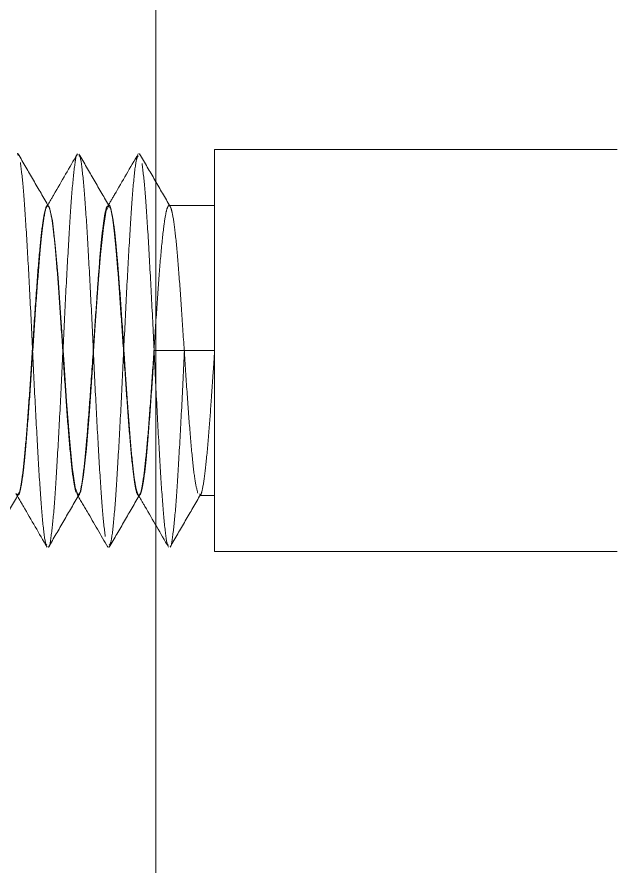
# Model space of a CAD drawing. Header units: millimetres. Extents: x 89051 to 218395, y -330386 to -125649.
# Drawn here: x 92775.2 to 92831.1, y -135027.2 to -134948 of the extents above; entities that cross this region are included whole.
import ezdxf

# ---------------------------------------------------------------- set-up
doc = ezdxf.new("R2010")
doc.units = ezdxf.units.MM
doc.header["$LTSCALE"] = 13
doc.linetypes.add('CENTER', pattern=[50.8, 31.75, -6.35, 6.35, -6.35])
doc.linetypes.add('HIDDEN', pattern=[9.525, 6.35, -3.175])
doc.layers.get('0').update_dxf_attribs({"color": 1, "linetype": 'CENTER'})

msp = doc.modelspace()

# ---------------------------------------------------------------- linework, layer by layer
at = {"color": 8, "linetype": 'Continuous', "lineweight": 15}
msp.add_line((92788.152, -135052.014), (92788.152, -134906.289), dxfattribs=at)
at = {"color": 7, "linetype": 'HIDDEN', "lineweight": 0}
for p, q in [((92775.313, -134960.952), (92775.254, -134960.758)), ((92786.639, -134960.935), (92786.591, -134960.764)), ((92793.624, -134997.901), (92793.624, -134960.401)), ((92831.124, -134960.401), (92793.624, -134960.401)), ((92778.09, -134965.629), (92778.052, -134965.629)), ((92783.752, -134965.629), (92783.715, -134965.629)), ((92793.624, -134965.629), (92789.377, -134965.629)), ((92790.812, -134979.151), (92787.999, -134979.151)), ((92793.624, -134979.151), (92790.812, -134979.151)), ((92780.882, -134992.674), (92780.922, -134992.674)), ((92786.541, -134992.674), (92786.583, -134992.674)), ((92792.213, -134992.674), (92793.624, -134992.674)), ((92783.695, -134997.529), (92783.659, -134997.389)), ((92793.624, -134997.901), (92831.124, -134997.901))]:
    msp.add_line(p, q, dxfattribs=at)
at = {"color": 7, "linetype": 'HIDDEN', "lineweight": 0, "flags": 128}
msp.add_lwpolyline([(92783.647, -134965.86), (92783.525, -134966.067), (92783.249, -134967.663), (92782.992, -134970.18), (92782.74, -134973.319), (92782.461, -134977.264), (92782.203, -134981.194), (92781.946, -134984.817), (92781.666, -134988.296), (92781.41, -134990.755), (92781.139, -134992.269), (92780.888, -134992.663), (92780.62, -134991.919), (92780.345, -134990.034), (92780.094, -134987.327), (92779.825, -134983.862), (92779.558, -134979.976), (92779.303, -134976.087), (92779.03, -134972.38), (92778.772, -134969.312), (92778.509, -134967.056), (92778.195, -134965.724), (92778.195, -134965.724)], dxfattribs=at)
at = {"color": 7, "linetype": 'HIDDEN', "lineweight": 0}
for points, knots in [([(92778.149, -134965.71), (92777.676, -134964.895), (92776.729, -134963.264), (92775.783, -134961.632), (92775.31, -134960.815)], [0, 0, 0, 0, 0.499734, 1, 1, 1, 1]), ([(92780.832, -134960.816), (92780.099, -134962.082), (92779.146, -134963.728), (92778.189, -134965.372), (92777.967, -134965.752)], [0, 0, 0, 0, 0.7689574, 1, 1, 1, 1]), ([(92780.831, -134960.906), (92780.82, -134960.896), (92780.722, -134960.817), (92780.527, -134962.167), (92780.259, -134964.947), (92780.009, -134969.083), (92779.732, -134974.023), (92779.475, -134979.422), (92779.214, -134984.798), (92778.938, -134989.67), (92778.689, -134993.708), (92778.419, -134996.327), (92778.234, -134997.569), (92778.146, -134997.464), (92778.143, -134997.461)], [0, 0, 0, 0, 0.013042, 0.112032, 0.210696, 0.307872, 0.407222, 0.504924, 0.602961, 0.702244, 0.79929, 0.898177, 0.996966, 1, 1, 1, 1]), ([(92783.816, -134965.716), (92783.342, -134964.902), (92782.395, -134963.271), (92781.45, -134961.639), (92780.977, -134960.823)], [0, 0, 0, 0, 0.499747, 1, 1, 1, 1]), ([(92783.431, -134996.509), (92783.339, -134995.763), (92783.158, -134994.288), (92782.909, -134990.385), (92782.636, -134985.641), (92782.369, -134980.311), (92782.118, -134974.885), (92781.84, -134969.841), (92781.586, -134965.548), (92781.323, -134962.524), (92781.112, -134960.968), (92781.003, -134960.977), (92780.979, -134960.979)], [0, 0, 0, 0, 0.1086387, 0.2148906, 0.3234379, 0.4313804, 0.5379505, 0.6468144, 0.7536769, 0.8612707, 0.9699814, 1, 1, 1, 1]), ([(92786.493, -134960.818), (92785.761, -134962.083), (92784.794, -134963.753), (92783.823, -134965.421), (92783.587, -134965.826)], [0, 0, 0, 0, 0.757355, 1, 1, 1, 1]), ([(92786.49, -134961.003), (92786.438, -134961.077), (92786.3, -134961.273), (92786.058, -134963.321), (92785.807, -134966.778), (92785.54, -134971.348), (92785.267, -134976.562), (92785.019, -134982.009), (92784.744, -134987.199), (92784.48, -134991.727), (92784.227, -134995.119), (92783.989, -134997.084), (92783.855, -134997.241), (92783.807, -134997.297)], [0, 0, 0, 0, 0.059246, 0.158648, 0.255961, 0.354511, 0.453629, 0.550644, 0.649834, 0.748245, 0.84567, 0.945078, 1, 1, 1, 1]), ([(92789.476, -134965.712), (92789.002, -134964.897), (92788.055, -134963.266), (92787.11, -134961.634), (92786.637, -134960.818)], [0, 0, 0, 0, 0.499736, 1, 1, 1, 1]), ([(92777.997, -134997.3), (92777.964, -134997.288), (92777.845, -134997.244), (92777.623, -134995.543), (92777.364, -134992.374), (92777.106, -134987.99), (92776.829, -134982.888), (92776.579, -134977.451), (92776.31, -134972.156), (92776.039, -134967.489), (92775.789, -134963.7), (92775.608, -134962.32), (92775.516, -134961.622)], [0, 0, 0, 0, 0.0413387, 0.1488666, 0.254837, 0.3607801, 0.4683133, 0.5734469, 0.680383, 0.7874585, 0.8925187, 1, 1, 1, 1]), ([(92789.323, -134997.312), (92789.294, -134997.308), (92789.179, -134997.293), (92788.961, -134995.664), (92788.701, -134992.565), (92788.444, -134988.226), (92788.167, -134983.153), (92787.917, -134977.721), (92787.649, -134972.408), (92787.377, -134967.702), (92787.128, -134963.855), (92786.946, -134962.428), (92786.854, -134961.705)], [0, 0, 0, 0, 0.0367347, 0.1447411, 0.2514098, 0.3576871, 0.4657722, 0.5714975, 0.6788248, 0.7865226, 0.8920529, 1, 1, 1, 1]), ([(92780.703, -134992.402), (92780.615, -134992.03), (92780.44, -134991.284), (92780.173, -134988.836), (92779.907, -134985.648), (92779.644, -134981.888), (92779.382, -134977.901), (92779.124, -134974.017), (92778.864, -134970.567), (92778.601, -134967.846), (92778.336, -134966.085), (92778.078, -134965.461), (92777.825, -134965.884), (92777.575, -134967.277), (92777.31, -134969.738), (92777.032, -134973.228), (92776.754, -134977.312), (92776.483, -134981.469), (92776.222, -134985.267), (92775.961, -134988.554), (92775.699, -134991.008), (92775.455, -134992.476), (92775.298, -134992.547), (92775.229, -134992.578)], [0, 0, 0, 0, 0.048074, 0.096143, 0.144181, 0.192218, 0.240254, 0.288293, 0.336404, 0.384517, 0.432633, 0.48075, 0.523398, 0.568558, 0.616641, 0.667643, 0.72156, 0.769642, 0.817723, 0.865805, 0.913887, 0.961969, 1, 1, 1, 1]), ([(92778.09, -134965.71), (92778.061, -134965.693), (92777.934, -134965.623), (92777.714, -134966.621), (92777.441, -134968.792), (92777.196, -134971.748), (92776.919, -134975.382), (92776.662, -134979.35), (92776.402, -134983.3), (92776.126, -134986.889), (92775.932, -134989.175), (92775.758, -134990.729), (92775.576, -134991.931), (92775.397, -134992.731), (92775.285, -134992.586), (92775.258, -134992.552)], [0, 0, 0, 0, 0.032106, 0.138858, 0.225626, 0.317697, 0.411836, 0.504406, 0.597296, 0.69137, 0.783317, 0.814769, 0.877241, 0.970845, 1, 1, 1, 1]), ([(92783.715, -134965.769), (92783.677, -134965.735), (92783.548, -134965.621), (92783.334, -134966.638), (92783.076, -134968.675), (92782.847, -134971.411), (92782.613, -134974.623), (92782.35, -134978.505), (92782.058, -134982.847), (92781.765, -134986.762), (92781.495, -134989.781), (92781.229, -134991.79), (92781.025, -134992.734), (92780.909, -134992.585), (92780.882, -134992.55)], [0, 0, 0, 0, 0.038859, 0.131832, 0.224795, 0.313994, 0.385988, 0.478562, 0.591619, 0.68886, 0.781217, 0.875266, 0.970869, 1, 1, 1, 1]), ([(92787.999, -134979.151), (92787.913, -134980.465), (92787.74, -134983.111), (92787.465, -134986.723), (92787.285, -134988.833), (92787.174, -134989.921), (92787.084, -134990.699), (92786.915, -134991.889), (92786.722, -134992.619), (92786.571, -134992.701), (92786.496, -134992.616), (92786.459, -134992.543), (92786.441, -134992.498), (92786.432, -134992.474), (92786.427, -134992.461), (92786.425, -134992.455), (92786.424, -134992.452), (92786.423, -134992.45), (92786.423, -134992.449), (92786.423, -134992.449), (92786.423, -134992.449), (92786.422, -134992.449), (92786.422, -134992.449), (92786.422, -134992.449), (92786.422, -134992.449), (92786.422, -134992.447), (92786.42, -134992.441), (92786.413, -134992.423), (92786.39, -134992.355), (92786.302, -134992.055), (92786.127, -134991.129), (92785.888, -134989), (92785.675, -134986.355), (92785.516, -134984.258), (92785.437, -134983.153), (92785.397, -134982.59), (92785.377, -134982.307), (92785.367, -134982.165), (92785.362, -134982.094), (92785.36, -134982.058), (92785.359, -134982.04), (92785.358, -134982.032), (92785.358, -134982.027), (92785.358, -134982.025), (92785.358, -134982.024), (92785.358, -134982.023), (92785.357, -134982.023), (92785.357, -134982.023), (92785.357, -134982.023), (92785.357, -134982.011), (92785.354, -134981.977), (92785.347, -134981.875), (92785.325, -134981.537), (92785.242, -134980.285), (92785.08, -134977.75), (92784.837, -134974.212), (92784.613, -134971.308), (92784.462, -134969.598), (92784.387, -134968.832), (92784.35, -134968.474), (92784.332, -134968.301), (92784.322, -134968.216), (92784.318, -134968.174), (92784.315, -134968.153), (92784.314, -134968.142), (92784.314, -134968.137), (92784.313, -134968.134), (92784.313, -134968.133), (92784.313, -134968.132), (92784.313, -134968.132), (92784.313, -134968.132), (92784.313, -134968.132), (92784.313, -134968.132), (92784.31, -134968.108), (92784.302, -134968.039), (92784.277, -134967.825), (92784.189, -134967.134), (92784.016, -134966.133), (92783.856, -134965.483), (92783.761, -134965.664), (92783.752, -134965.681)], [0, 0, 0, 0, 0.06176, 0.12444, 0.185715, 0.193484, 0.206499, 0.248208, 0.310036, 0.341028, 0.356534, 0.364288, 0.368165, 0.370103, 0.371073, 0.371557, 0.3718, 0.371921, 0.371981, 0.372012, 0.372027, 0.372034, 0.372038, 0.37204, 0.372041, 0.372042, 0.372522, 0.373462, 0.376722, 0.388761, 0.434832, 0.496707, 0.558354, 0.589789, 0.605517, 0.613383, 0.617316, 0.619282, 0.620266, 0.620757, 0.621003, 0.621126, 0.621187, 0.621218, 0.621234, 0.621241, 0.621245, 0.621247, 0.621248, 0.621249, 0.621832, 0.62285, 0.626192, 0.638095, 0.682704, 0.744963, 0.80681, 0.837813, 0.853323, 0.86108, 0.864958, 0.866897, 0.867867, 0.868352, 0.868594, 0.868715, 0.868776, 0.868806, 0.868821, 0.868829, 0.868833, 0.868835, 0.868835, 0.868836, 0.870792, 0.874434, 0.886773, 0.931598, 0.993581, 1, 1, 1, 1]), ([(92792.047, -134992.443), (92791.959, -134992.091), (92791.783, -134991.385), (92791.514, -134988.984), (92791.245, -134985.829), (92790.981, -134982.087), (92790.719, -134978.101), (92790.461, -134974.201), (92790.203, -134970.721), (92789.94, -134967.956), (92789.718, -134966.445), (92789.561, -134965.874), (92789.483, -134965.712), (92789.443, -134965.663), (92789.423, -134965.646), (92789.413, -134965.64), (92789.408, -134965.637), (92789.406, -134965.636), (92789.405, -134965.636), (92789.404, -134965.635), (92789.404, -134965.635), (92789.404, -134965.635), (92789.404, -134965.635), (92789.404, -134965.635), (92789.404, -134965.635), (92789.404, -134965.635), (92789.404, -134965.635), (92789.386, -134965.627), (92789.343, -134965.626), (92789.243, -134965.734), (92789.092, -134966.204), (92788.873, -134967.515), (92788.616, -134969.979), (92788.35, -134973.416), (92788.092, -134977.251), (92787.829, -134981.252), (92787.564, -134985.076), (92787.295, -134988.392), (92787.025, -134990.922), (92786.761, -134992.452), (92786.499, -134992.853), (92786.243, -134992.093), (92785.985, -134990.23), (92785.722, -134987.421), (92785.456, -134983.907), (92785.182, -134979.973), (92784.91, -134975.97), (92784.647, -134972.267), (92784.396, -134969.133), (92784.139, -134966.939), (92783.946, -134965.812), (92783.838, -134965.807), (92783.821, -134965.806)], [0, 0, 0, 0, 0.03207, 0.064141, 0.09618, 0.128218, 0.160254, 0.192289, 0.22437, 0.256452, 0.288536, 0.304622, 0.312671, 0.316696, 0.318708, 0.319714, 0.320218, 0.320469, 0.320595, 0.320658, 0.320689, 0.320705, 0.320713, 0.320717, 0.320719, 0.32072, 0.32072, 0.320721, 0.326957, 0.337618, 0.356085, 0.382333, 0.417022, 0.448962, 0.481029, 0.513109, 0.54519, 0.577274, 0.609299, 0.64132, 0.673339, 0.705356, 0.737456, 0.769562, 0.801669, 0.83378, 0.866251, 0.898235, 0.929881, 0.961904, 0.99393, 1, 1, 1, 1]), ([(92790.812, -134979.151), (92790.726, -134980.938), (92790.553, -134984.539), (92790.277, -134989.446), (92790.027, -134993.533), (92789.758, -134996.232), (92789.568, -134997.526), (92789.476, -134997.435), (92789.47, -134997.429)], [0, 0, 0, 0, 0.196102, 0.395117, 0.589686, 0.787617, 0.985775, 1, 1, 1, 1]), ([(92793.624, -134979.151), (92793.624, -134979.152), (92793.624, -134979.155), (92793.623, -134979.167), (92793.62, -134979.211), (92793.609, -134979.379), (92793.565, -134980.035), (92793.468, -134981.48), (92793.302, -134983.894), (92793.081, -134986.866), (92792.828, -134989.723), (92792.569, -134991.736), (92792.366, -134992.706), (92792.246, -134992.575), (92792.213, -134992.539)], [0, 0, 0, 0, 0.000056, 0.000494, 0.001712, 0.00632, 0.024221, 0.094734, 0.211446, 0.374206, 0.559724, 0.745231, 0.931443, 1, 1, 1, 1]), ([(92772.482, -134997.481), (92772.955, -134996.665), (92773.901, -134995.033), (92774.848, -134993.402), (92775.321, -134992.587)], [0, 0, 0, 0, 0.50026, 1, 1, 1, 1]), ([(92775.105, -134992.496), (92775.336, -134992.894), (92776.303, -134994.556), (92777.267, -134996.219), (92777.999, -134997.484)], [0, 0, 0, 0, 0.239656, 1, 1, 1, 1]), ([(92778.143, -134997.484), (92778.616, -134996.668), (92779.562, -134995.036), (92780.509, -134993.404), (92780.983, -134992.589)], [0, 0, 0, 0, 0.500277, 1, 1, 1, 1]), ([(92780.768, -134992.498), (92781.092, -134993.055), (92782.058, -134994.715), (92783.021, -134996.377), (92783.661, -134997.482)], [0, 0, 0, 0, 0.335275, 1, 1, 1, 1]), ([(92783.804, -134997.487), (92784.277, -134996.671), (92785.223, -134995.039), (92786.17, -134993.407), (92786.644, -134992.592)], [0, 0, 0, 0, 0.500282, 1, 1, 1, 1]), ([(92786.477, -134992.578), (92786.693, -134992.949), (92787.645, -134994.584), (92788.593, -134996.221), (92789.326, -134997.486)], [0, 0, 0, 0, 0.226722, 1, 1, 1, 1]), ([(92789.47, -134997.481), (92789.943, -134996.665), (92790.888, -134995.034), (92791.834, -134993.404), (92792.307, -134992.589)], [0, 0, 0, 0, 0.500236, 1, 1, 1, 1])]:
    msp.add_open_spline(points, degree=3, knots=knots, dxfattribs=at)

doc.saveas('drawing.dxf')
